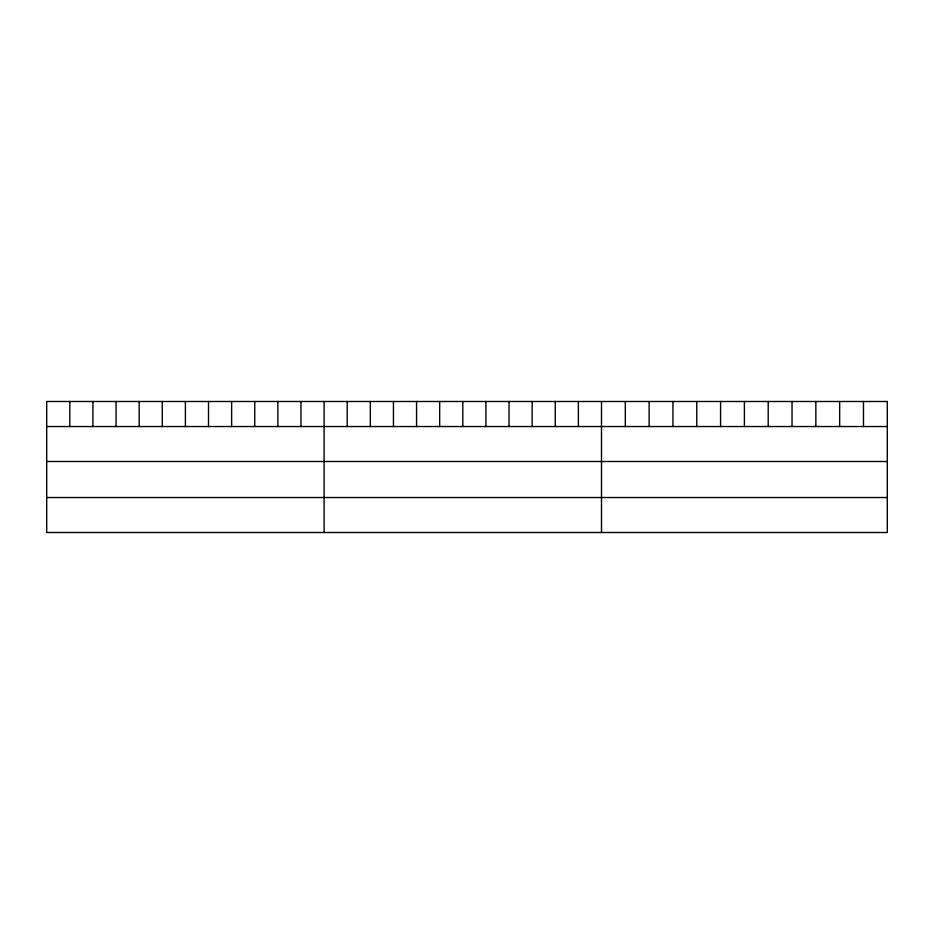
<?xml version="1.0" encoding="UTF-8"?>
<svg xmlns="http://www.w3.org/2000/svg" width="934" height="934" viewBox="0 0 934 934"><rect width="100%" height="100%" fill="white"/><g stroke="black" fill="none" stroke-linecap="round" stroke-linejoin="round"><path stroke-width="1.4" d="M46.7 426.534L887.3 426.534M46.7 461.501L887.3 461.501M46.7 497.53L887.3 497.53M863.483 401.492L863.483 426.534M839.666 401.492L839.666 426.534M815.849 401.492L815.849 426.534M792.032 401.492L792.032 426.534M768.215 401.492L768.215 426.534M744.398 401.492L744.398 426.534M720.581 401.492L720.581 426.534M696.764 401.492L696.764 426.534M672.947 401.492L672.947 426.534M649.13 401.492L649.13 426.534M625.313 401.492L625.313 426.534M601.496 401.492L601.496 532.508M578.38 401.492L578.38 426.534M555.263 401.492L555.263 426.534M532.147 401.492L532.147 426.534M509.03 401.492L509.03 426.534M485.913 401.492L485.913 426.534M462.797 401.492L462.797 426.534M439.68 401.492L439.68 426.534M416.564 401.492L416.564 426.534M393.447 401.492L393.447 426.534M370.331 401.492L370.331 426.534M347.214 401.492L347.214 426.534M324.098 401.492L324.098 532.508M300.981 401.492L300.981 426.534M277.865 401.492L277.865 426.534M254.748 401.492L254.748 426.534M231.632 401.492L231.632 426.534M208.516 401.492L208.516 426.534M185.399 401.492L185.399 426.534M162.282 401.492L162.282 426.534M139.166 401.492L139.166 426.534M116.05 401.492L116.05 426.534M92.933 401.492L92.933 426.534M69.816 401.492L69.816 426.534M887.3 401.492L46.7 401.492L46.7 532.508L887.3 532.508L887.3 401.492"/></g></svg>
